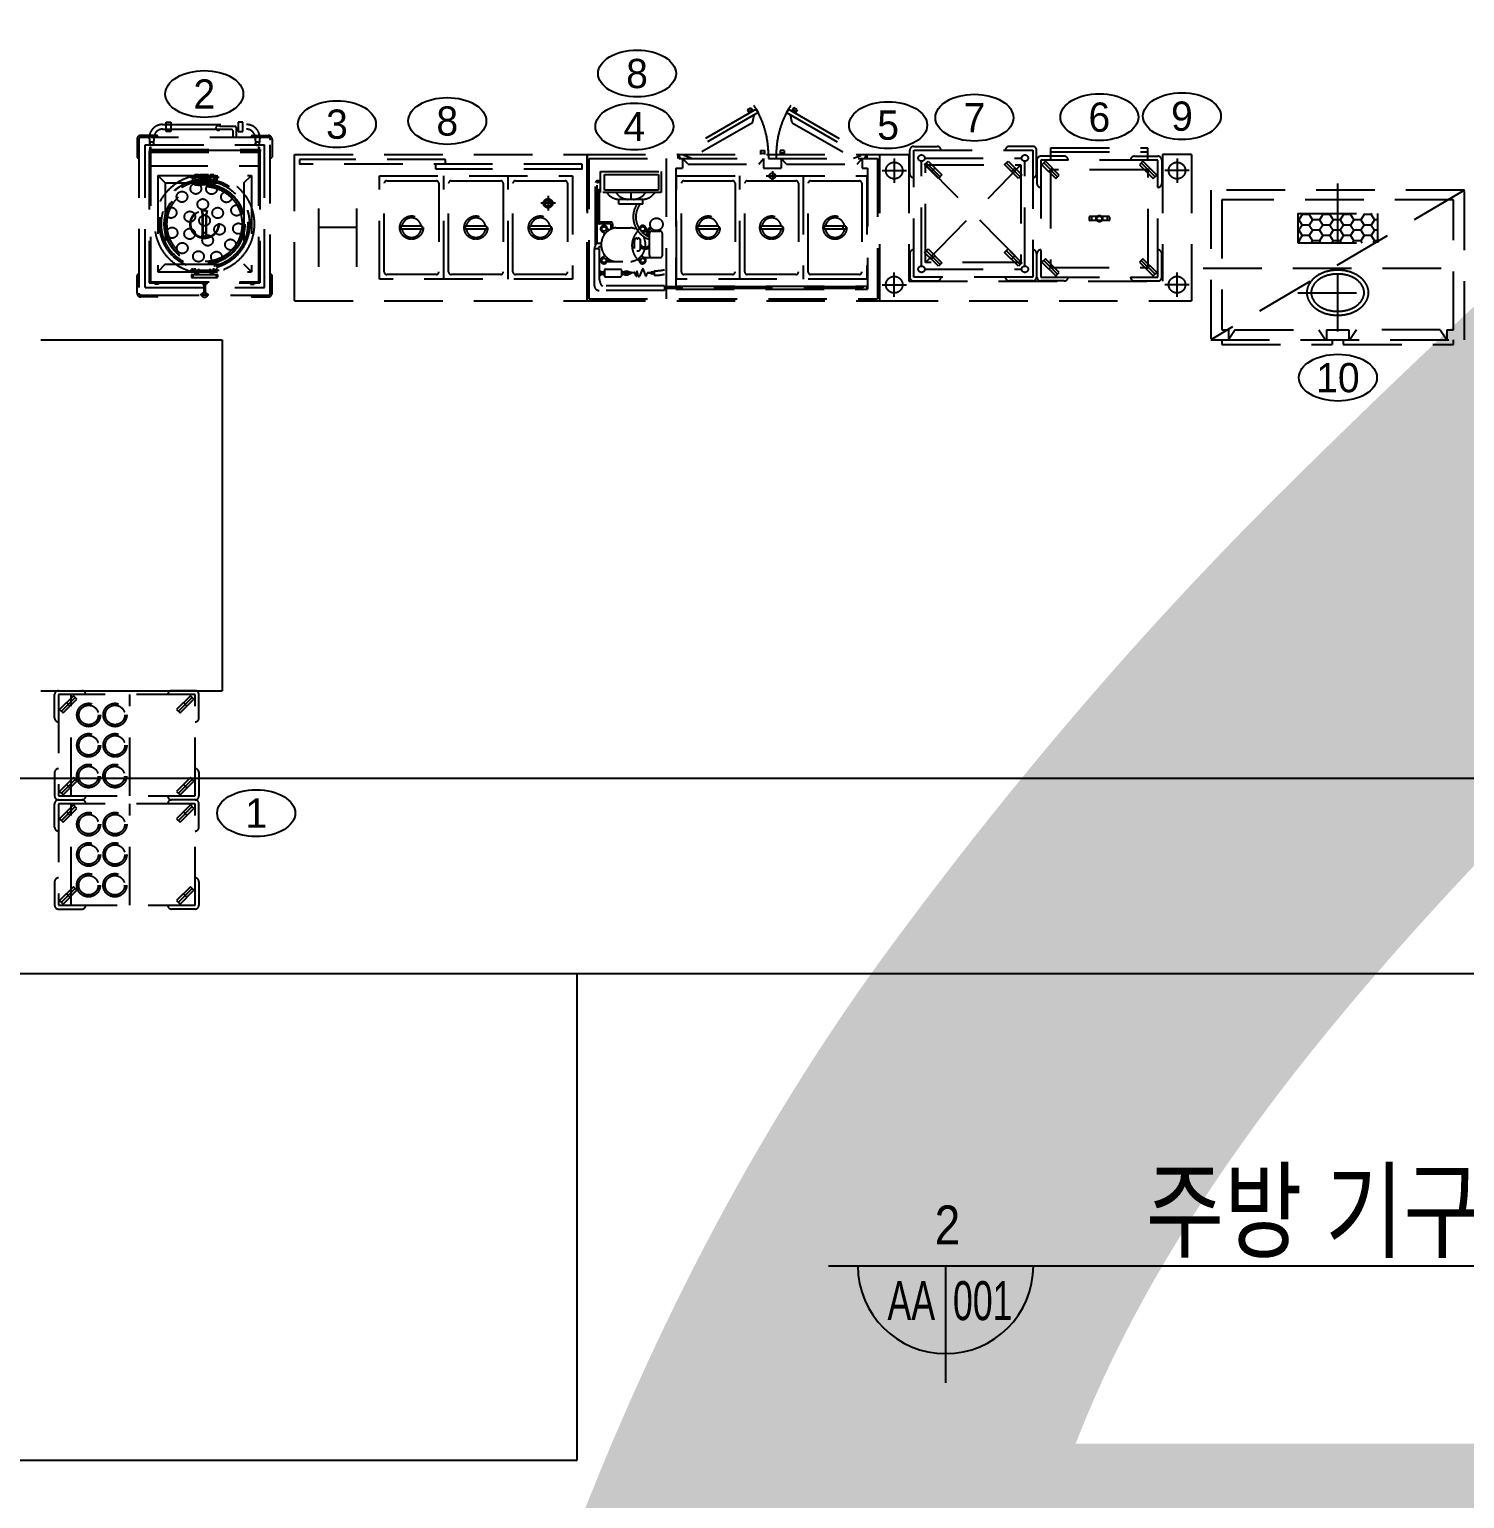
# Model space of a CAD drawing. Header units: millimetres. Extents: x 0 to 253659, y 0 to 59400.
# Drawn here: x 55341 to 62700, y 37916 to 45451 of the extents above; entities that cross this region are included whole.
import ezdxf
from ezdxf.enums import TextEntityAlignment as Align

# ---------------------------------------------------------------- set-up
doc = ezdxf.new("R2010")
doc.units = ezdxf.units.MM
doc.header["$LTSCALE"] = 200
doc.header["$MEASUREMENT"] = 0
doc.linetypes.add('HID', pattern=[2.3, 1.5, -0.8])
doc.layers.get('0').update_dxf_attribs({"linetype": 'CONTINUOUS'})
for name, color, linetype in [('1', 1, 'CONTINUOUS'), ('4', 4, 'CONTINUOUS'), ('A-벽', 7, 'CONTINUOUS'), ('dwg_title', 7, 'CONTINUOUS'), ('주방기구(기존)', 8, 'HID'), ('주방기구-기호', 9, 'CONTINUOUS')]:
    doc.layers.add(name, color=color, linetype=linetype)
doc.layers.add('6', color=7, linetype='CONTINUOUS', true_color=0xff99ff)
doc.layers.add('x', color=161, linetype='CONTINUOUS', plot=False)
doc.styles.add('MRS', font='NGULIM.TTF', dxfattribs={"height": 150})
doc.styles.get("Standard").update_dxf_attribs({"font": ''})
doc.styles.add('돋움', font='gulim.ttc', dxfattribs={"width": 0.8})
doc.styles.get('Standard').set_extended_font_data('Gulim')

# ---------------------------------------------------------------- blocks, each defined once
blk = doc.blocks.new('번호10', base_point=(106895.1, 86120.1))
at = {"color": 4}
blk.add_ellipse((106895.1, 86120.1), major_axis=(200, 0), ratio=0.6, dxfattribs=at)
at = {"style": 'MRS'}
blk.add_text('10', height=150, dxfattribs=at).set_placement((106895.1, 86120.1), align=Align.MIDDLE_CENTER)
blk = doc.blocks.new('번호5', base_point=(107885.1, 82330.1))
at = {"color": 4}
blk.add_ellipse((107885.1, 82330.1), major_axis=(200, 0), ratio=0.6, dxfattribs=at)
at = {"style": 'MRS'}
blk.add_text('5', height=150, dxfattribs=at).set_placement((107885.1, 82330.1), align=Align.MIDDLE_CENTER)
blk = doc.blocks.new('번호6', base_point=(107885.1, 83145.1))
at = {"color": 4}
blk.add_ellipse((107885.1, 83145.1), major_axis=(200, 0), ratio=0.6, dxfattribs=at)
at = {"style": 'MRS'}
blk.add_text('6', height=150, dxfattribs=at).set_placement((107885.1, 83145.1), align=Align.MIDDLE_CENTER)
blk = doc.blocks.new('번호9', base_point=(107780.4, 84623.5))
at = {"color": 4}
blk.add_ellipse((107780.4, 84623.5), major_axis=(200, 0), ratio=0.6, dxfattribs=at)
at = {"style": 'MRS'}
blk.add_text('9', height=150, dxfattribs=at).set_placement((107780.4, 84623.5), align=Align.MIDDLE_CENTER)
blk = doc.blocks.new('번호7', base_point=(107885.1, 84420.1))
at = {"color": 4}
blk.add_ellipse((107885.1, 84420.1), major_axis=(200, 0), ratio=0.6, dxfattribs=at)
at = {"style": 'MRS'}
blk.add_text('7', height=150, dxfattribs=at).set_placement((107885.1, 84420.1), align=Align.MIDDLE_CENTER)
blk = doc.blocks.new('번호4', base_point=(106957.6, 80577.1))
at = {"color": 4}
blk.add_ellipse((106957.6, 80577.1), major_axis=(200, 0), ratio=0.6, dxfattribs=at)
at = {"style": 'MRS'}
blk.add_text('4', height=150, dxfattribs=at).set_placement((106957.6, 80577.1), align=Align.MIDDLE_CENTER)
blk = doc.blocks.new('번호8', base_point=(107980.6, 84077.6))
at = {"color": 4}
blk.add_ellipse((107980.6, 84077.6), major_axis=(200, 0), ratio=0.6, dxfattribs=at)
at = {"style": 'MRS'}
blk.add_text('8', height=150, dxfattribs=at).set_placement((107980.6, 84077.6), align=Align.MIDDLE_CENTER)
blk = doc.blocks.new('번호3', base_point=(106185.1, 79420.1))
at = {"color": 4}
blk.add_ellipse((106185.1, 79420.1), major_axis=(200, 0), ratio=0.6, dxfattribs=at)
at = {"style": 'MRS'}
blk.add_text('3', height=150, dxfattribs=at).set_placement((106185.1, 79420.1), align=Align.MIDDLE_CENTER)
blk = doc.blocks.new('번호2', base_point=(105285.1, 80570.1))
at = {"color": 4}
blk.add_ellipse((105285.1, 80570.1), major_axis=(200, 0), ratio=0.6, dxfattribs=at)
at = {"style": 'MRS'}
blk.add_text('2', height=150, dxfattribs=at).set_placement((105285.1, 80570.1), align=Align.MIDDLE_CENTER)
blk = doc.blocks.new('번호1', base_point=(104185.1, 80570.1))
at = {"color": 4}
blk.add_ellipse((104185.1, 80570.1), major_axis=(200, 0), ratio=0.6, dxfattribs=at)
at = {"style": 'MRS'}
blk.add_text('1', height=150, dxfattribs=at).set_placement((104185.1, 80570.1), align=Align.MIDDLE_CENTER)

msp = doc.modelspace()

# ---------------------------------------------------------------- linework, layer by layer
at = {"layer": '1'}
msp.add_line((73898.859, 41609.695), (51998.859, 41609.695), dxfattribs=at)
at = {"layer": '4'}
for p, q in [((59438.795, 39109.695), (66390.709, 39109.695)), ((60038.795, 39109.695), (60038.795, 38509.695))]:
    msp.add_line(p, q, dxfattribs=at)
msp.add_arc((60038.795, 39109.695), 450, 180, 0, dxfattribs=at)
at = {"layer": '6'}
for p, q in [((55398.859, 43859.695), (56328.859, 43859.695)), ((56328.859, 43859.695), (56328.859, 42059.695)), ((55398.859, 42059.695), (56328.859, 42059.695))]:
    msp.add_line(p, q, dxfattribs=at)
at = {"layer": 'x'}
for p, q in [((58148.859, 38113.405), (58148.859, 40609.695)), ((51998.859, 38113.405), (58148.859, 38113.405))]:
    msp.add_line(p, q, dxfattribs=at)
msp.add_lwpolyline([(73898.859, 40609.695), (73898.859, 53409.695), (51998.859, 53409.695), (51998.859, 40609.695), (73898.859, 40609.695)], dxfattribs=at)
at = {"layer": '주방기구(기존)'}
for p, q in [((59067.926, 45042.138), (58665.324, 44809.695)), ((59077.924, 45024.819), (58675.323, 44792.377)), ((59023.289, 45039.458), (59040.608, 45049.457)), ((59023.289, 45039.458), (59033.288, 45022.14)), ((59029.789, 45028.201), (59047.107, 45038.2)), ((59040.608, 45049.457), (59050.607, 45032.139)), ((59048.014, 44972.913), (59056.276, 45012.32)), ((59067.926, 45042.138), (59077.924, 45024.819)), ((59232.487, 45042.138), (59222.488, 45024.819)), ((59222.488, 45024.819), (59625.089, 44792.377)), ((59232.487, 45042.138), (59635.088, 44809.695)), ((59252.398, 44972.913), (59244.136, 45012.32)), ((59259.804, 45049.457), (59249.805, 45032.139)), ((59270.624, 45028.201), (59253.305, 45038.2)), ((59277.123, 45039.458), (59259.804, 45049.457)), ((59277.123, 45039.458), (59267.124, 45022.14)), ((56022.867, 44963.438), (56454.867, 44963.438)), ((56022.867, 44939.438), (56454.867, 44939.438)), ((56042.067, 44927.438), (56042.067, 44975.438)), ((56042.067, 44975.438), (56066.067, 44975.438)), ((56066.067, 44927.438), (56042.067, 44927.438)), ((56066.067, 44975.438), (56066.067, 44927.438)), ((56393.165, 44954.226), (56317.333, 44954.226)), ((56376.318, 44937.372), (56317.552, 44937.372)), ((56385.918, 44897.826), (56385.918, 44927.772)), ((56402.765, 44897.826), (56402.765, 44944.626)), ((56435.667, 44975.438), (56411.667, 44975.438)), ((56411.667, 44975.438), (56411.667, 44927.438)), ((56411.667, 44927.438), (56435.667, 44927.438)), ((56435.667, 44927.438), (56435.667, 44975.438)), ((59048.014, 44972.913), (58733.618, 44791.396)), ((59252.398, 44972.913), (59566.794, 44791.396)), ((55892.653, 44888.226), (55892.653, 44797.645)), ((55902.253, 44888.226), (55902.253, 44098.648)), ((55994.194, 44907.426), (55911.853, 44907.426)), ((56565.882, 44897.826), (55911.853, 44897.826)), ((55934.992, 44859.248), (56545.941, 44859.248)), ((55934.992, 44126.829), (55934.992, 44859.248)), ((55955.667, 44896.238), (55958.067, 44865.038)), ((55958.547, 44846.829), (55961.427, 44846.829)), ((55958.547, 44846.829), (55958.547, 44750.829)), ((55961.427, 44846.829), (55961.427, 44158.509)), ((55979.667, 44896.238), (55977.267, 44865.038)), ((55998.994, 44897.826), (55998.994, 44902.626)), ((56478.741, 44897.826), (56478.741, 44902.626)), ((56483.541, 44907.426), (56565.882, 44907.426)), ((56498.067, 44896.238), (56500.467, 44865.038)), ((56519.187, 44846.829), (56516.307, 44846.829)), ((56516.307, 44846.829), (56516.307, 44156.589)), ((56519.187, 44846.829), (56519.187, 44750.829)), ((56522.067, 44896.238), (56519.667, 44865.038)), ((56545.941, 44126.829), (56545.941, 44859.248)), ((56575.482, 44098.648), (56575.482, 44888.226)), ((56585.082, 44888.226), (56585.082, 44797.645)), ((59875.071, 44851.445), (59995.071, 44851.445)), ((60485.071, 44851.445), (60365.071, 44851.445)), ((60578.74, 44781.012), (60578.74, 44843.8)), ((60578.74, 44843.8), (61075.083, 44843.8)), ((61075.083, 44781.012), (61075.083, 44843.8)), ((55902.253, 44792.845), (55897.453, 44792.845)), ((55953.848, 44832.429), (56528.685, 44832.429)), ((55955.667, 44827.629), (55958.547, 44827.629)), ((55955.667, 44827.629), (55955.667, 44150.829)), ((55961.427, 44835.309), (56516.307, 44835.309)), ((55961.427, 44829.549), (56516.307, 44829.549)), ((55961.427, 44827.629), (56516.307, 44827.629)), ((55961.427, 44821.869), (56516.307, 44821.869)), ((55994.067, 44827.629), (55994.067, 44832.429)), ((56157.267, 44827.629), (56157.267, 44832.429)), ((56243.667, 44827.629), (56243.667, 44832.429)), ((56243.667, 44832.429), (56483.667, 44832.429)), ((56483.667, 44827.629), (56483.667, 44832.429)), ((56519.187, 44827.629), (56522.067, 44827.629)), ((56522.067, 44827.629), (56522.067, 44150.829)), ((56575.482, 44792.845), (56580.282, 44792.845)), ((56700.201, 44059.695), (56700.201, 44809.693)), ((56700.201, 44809.693), (58200.199, 44809.693)), ((56725.199, 44784.693), (56725.199, 44759.693)), ((57475.199, 44784.693), (56725.199, 44784.693)), ((57475.199, 44759.693), (57475.199, 44784.693)), ((58200.199, 44809.693), (58200.199, 44059.695)), ((58200.201, 44059.695), (58200.201, 44809.695)), ((58200.201, 44809.695), (59700.201, 44809.695)), ((58210.2, 44069.694), (58210.2, 44789.698)), ((58210.2, 44789.698), (59690.202, 44789.698)), ((58605.33, 44789.698), (58605.33, 44069.694)), ((58665.324, 44809.695), (58665.324, 44789.698)), ((58665.324, 44809.695), (58675.323, 44792.377)), ((58716.137, 44761.643), (58690.321, 44789.698)), ((58690.321, 44789.698), (58690.321, 44739.703)), ((58733.618, 44791.396), (58696.971, 44804.875)), ((59080.214, 44759.701), (59105.211, 44789.698)), ((59090.212, 44829.693), (59090.212, 44809.695)), ((59090.212, 44829.693), (59110.21, 44829.693)), ((59090.212, 44816.695), (59110.21, 44816.695)), ((59105.211, 44789.698), (59105.211, 44739.703)), ((59110.21, 44829.693), (59110.21, 44809.695)), ((59130.208, 44809.695), (59130.208, 44789.698)), ((59170.204, 44809.695), (59170.204, 44789.698)), ((59190.202, 44829.693), (59190.202, 44809.695)), ((59210.2, 44829.693), (59190.202, 44829.693)), ((59210.2, 44816.695), (59190.202, 44816.695)), ((59195.201, 44789.698), (59195.201, 44739.703)), ((59222.06, 44759.701), (59195.201, 44789.698)), ((59210.2, 44829.693), (59210.2, 44809.695)), ((59566.794, 44791.396), (59603.441, 44804.875)), ((59585.094, 44759.701), (59610.091, 44789.698)), ((59610.091, 44789.698), (59610.091, 44739.703)), ((59635.088, 44809.695), (59625.089, 44792.377)), ((59635.088, 44809.695), (59635.088, 44789.698)), ((59690.202, 44789.698), (59690.202, 44069.694)), ((59700.201, 44809.695), (59700.201, 44059.695)), ((59700.234, 44809.733), (59850.235, 44809.733)), ((59700.234, 44809.733), (59700.234, 44059.695)), ((59775.234, 44789.657), (59775.234, 44665.213)), ((59850.235, 44809.733), (59850.235, 44159.697)), ((59855.071, 44711.445), (59855.071, 44831.445)), ((59875.071, 44831.445), (60485.071, 44831.445)), ((59875.071, 44181.445), (59875.071, 44831.445)), ((59915.071, 44237.945), (59915.071, 44774.945)), ((59931.571, 44791.445), (60428.571, 44791.445)), ((60010.426, 44696.09), (59939.715, 44766.801)), ((60420.426, 44696.09), (60349.715, 44766.801)), ((60445.071, 44237.945), (60445.071, 44774.945)), ((60485.071, 44831.445), (60485.071, 44181.445)), ((60505.071, 44711.445), (60505.071, 44831.445)), ((60506.911, 44781.012), (60506.911, 44661.012)), ((60646.911, 44801.012), (60526.911, 44801.012)), ((60526.911, 44781.012), (60526.911, 44181.012)), ((61126.911, 44781.012), (60526.911, 44781.012)), ((60541.556, 44766.367), (60612.267, 44695.656)), ((60578.74, 44823.866), (61075.083, 44823.866)), ((61006.911, 44801.012), (61126.911, 44801.012)), ((61041.556, 44766.367), (61112.267, 44695.656)), ((61126.911, 44181.012), (61126.911, 44781.012)), ((61146.911, 44781.012), (61146.911, 44661.012)), ((61300.203, 44809.733), (61150.202, 44809.733)), ((61150.202, 44809.733), (61150.202, 44159.697)), ((61225.202, 44789.657), (61225.202, 44665.213)), ((61300.203, 44809.733), (61300.203, 44059.695)), ((55955.667, 44750.829), (56522.067, 44750.829)), ((55998.867, 44702.829), (56478.867, 44702.829)), ((56037.267, 44664.429), (55998.867, 44702.829)), ((55998.867, 44702.829), (55998.867, 44208.429)), ((56313.309, 44692.041), (56164.426, 44692.041)), ((56176.432, 44704.048), (56176.432, 44680.035)), ((56190.84, 44695.643), (56176.432, 44695.643)), ((56190.84, 44688.439), (56176.432, 44688.439)), ((56210.051, 44704.891), (56190.84, 44704.891)), ((56190.84, 44704.891), (56190.84, 44679.192)), ((56210.051, 44704.891), (56210.051, 44682.435)), ((56286.894, 44704.891), (56267.684, 44704.891)), ((56267.684, 44704.891), (56267.684, 44682.435)), ((56286.894, 44704.891), (56286.894, 44679.192)), ((56286.894, 44695.643), (56301.303, 44695.643)), ((56286.894, 44688.439), (56301.303, 44688.439)), ((56301.303, 44704.048), (56301.303, 44679.192)), ((56440.467, 44664.429), (56478.867, 44702.829)), ((56478.867, 44702.829), (56478.867, 44208.429)), ((58175.199, 44759.693), (56725.199, 44759.693)), ((57135.316, 44169.723), (57135.316, 44699.665)), ((57135.316, 44699.665), (58125.207, 44699.665)), ((57425.199, 44734.693), (57425.199, 44759.693)), ((58175.199, 44734.693), (57425.199, 44734.693)), ((57465.28, 44169.723), (57465.28, 44699.665)), ((57795.243, 44169.723), (57795.243, 44699.665)), ((58125.207, 44699.665), (58125.207, 44169.723)), ((58175.199, 44734.693), (58175.199, 44759.693)), ((58268.825, 44614.546), (58268.825, 44722.136)), ((58268.825, 44722.136), (58580.35, 44722.136)), ((58289.489, 44626.907), (58289.489, 44707.237)), ((58289.489, 44707.237), (58566.375, 44707.237)), ((58566.375, 44707.237), (58566.375, 44626.907)), ((58580.35, 44722.136), (58580.35, 44614.546)), ((58655.325, 44739.703), (58690.321, 44739.703)), ((58655.325, 44739.703), (58655.325, 44119.689)), ((58659.021, 44169.724), (58659.021, 44699.667)), ((58659.021, 44699.667), (59633.918, 44699.667)), ((58717.18, 44759.701), (59080.214, 44759.701)), ((58983.987, 44169.724), (58983.987, 44699.667)), ((59105.211, 44739.703), (59195.201, 44739.703)), ((59125.209, 44699.707), (59175.203, 44699.707)), ((59150.206, 44724.704), (59150.206, 44674.71)), ((59222.06, 44759.701), (59585.094, 44759.701)), ((59308.952, 44699.667), (59308.952, 44169.724)), ((59610.091, 44739.703), (59637.418, 44739.703)), ((59633.918, 44699.667), (59633.918, 44169.724)), ((59637.418, 44739.703), (59637.418, 44119.689)), ((59713, 44727.423), (59837.469, 44727.423)), ((59935.071, 44756.445), (60425.071, 44756.445)), ((59935.071, 44256.445), (59935.071, 44756.445)), ((59935.071, 44256.445), (60425.071, 44756.445)), ((60425.071, 44259.123), (59935.071, 44756.445)), ((59966.232, 44722.607), (59983.91, 44740.284)), ((60376.232, 44722.607), (60393.91, 44740.284)), ((60425.071, 44756.445), (60425.071, 44256.445)), ((60568.072, 44722.173), (60585.75, 44739.851)), ((60576.911, 44731.012), (60576.911, 44231.012)), ((61076.911, 44731.012), (60576.911, 44731.012)), ((61068.072, 44722.173), (61085.75, 44739.851)), ((61076.911, 44231.012), (61076.911, 44731.012)), ((61287.437, 44727.423), (61162.968, 44727.423)), ((56037.267, 44664.429), (56440.467, 44664.429)), ((56037.267, 44664.429), (56037.267, 44246.829)), ((56440.467, 44664.429), (56440.467, 44246.829)), ((56825.54, 44233.694), (56825.54, 44635.694)), ((57019.54, 44233.694), (57019.54, 44635.694)), ((57160.313, 44207.219), (57160.313, 44662.169)), ((57172.812, 44674.668), (57427.784, 44674.668)), ((57440.282, 44662.169), (57440.282, 44207.219)), ((57490.277, 44207.219), (57490.277, 44662.169)), ((57502.776, 44674.668), (57757.748, 44674.668)), ((57770.246, 44662.169), (57770.246, 44207.219)), ((57820.241, 44207.219), (57820.241, 44662.169)), ((57832.739, 44674.668), (58087.711, 44674.668)), ((58100.21, 44662.169), (58100.21, 44207.219)), ((58243.776, 44346.237), (58243.776, 44665.641)), ((58268.825, 44674.041), (58252.175, 44674.041)), ((58252.175, 44352.811), (58252.175, 44662.516)), ((58268.825, 44665.516), (58255.175, 44665.516)), ((58256.244, 44462.547), (58256.244, 44621.483)), ((58268.825, 44629.882), (58264.643, 44629.882)), ((58264.643, 44466.872), (58264.643, 44618.358)), ((58268.825, 44621.357), (58267.643, 44621.357)), ((58580.35, 44614.546), (58268.825, 44614.546)), ((58566.375, 44626.907), (58289.489, 44626.907)), ((58424.587, 44614.546), (58424.587, 44579.408)), ((58684.019, 44207.22), (58684.019, 44662.171)), ((58696.517, 44674.67), (58946.491, 44674.67)), ((58958.99, 44662.171), (58958.99, 44207.22)), ((59008.984, 44207.22), (59008.984, 44662.171)), ((59021.483, 44674.67), (59271.456, 44674.67)), ((59283.955, 44662.171), (59283.955, 44207.22)), ((59333.95, 44207.22), (59333.95, 44662.171)), ((59346.448, 44674.67), (59596.422, 44674.67)), ((59608.921, 44662.171), (59608.921, 44207.22)), ((61398.859, 44626.695), (61398.859, 43859.695)), ((62698.859, 44626.695), (61398.859, 43859.695)), ((62698.859, 44626.695), (61398.859, 44626.695)), ((62048.859, 44661.695), (62048.859, 43824.695)), ((62698.859, 43859.695), (62698.859, 44626.695)), ((58037.717, 44559.72), (57962.725, 44559.72)), ((58000.221, 44597.216), (58000.221, 44522.224)), ((58486.817, 44579.408), (58362.358, 44579.408)), ((58362.358, 44555.41), (58362.358, 44579.408)), ((58486.817, 44555.41), (58362.358, 44555.41)), ((58486.817, 44555.41), (58486.817, 44579.408)), ((61455.381, 44576.695), (61455.381, 43909.695)), ((62642.337, 44576.695), (61455.381, 44576.695)), ((62642.337, 43909.695), (62642.337, 44576.695)), ((56229.262, 44503.658), (56224.905, 44521.945)), ((56231.183, 44503.883), (56227.241, 44520.429)), ((56229.262, 44400.4), (56229.262, 44503.658)), ((56231.183, 44402.575), (56231.183, 44503.883)), ((56250.494, 44520.429), (56246.552, 44503.883)), ((56246.552, 44402.575), (56246.552, 44503.883)), ((56252.83, 44521.945), (56248.473, 44503.658)), ((56248.473, 44400.4), (56248.473, 44503.658)), ((58323.123, 44462.672), (58268.843, 44462.672)), ((60774.411, 44489.012), (60774.411, 44473.012)), ((60877.411, 44491.012), (60776.411, 44491.012)), ((60877.411, 44471.012), (60776.411, 44471.012)), ((60786.911, 44491.012), (60786.911, 44471.012)), ((60866.911, 44491.012), (60866.911, 44471.012)), ((60879.411, 44489.012), (60879.411, 44473.012)), ((61845.381, 44506.669), (62252.337, 44506.669)), ((61845.381, 44506.669), (61845.381, 44356.669)), ((61849.837, 44475.188), (61845.381, 44475.188)), ((61867.5, 44502.251), (61849.837, 44475.188)), ((61849.837, 44475.188), (61867.5, 44448.124)), ((61864.617, 44506.669), (61867.5, 44502.251)), ((61902.826, 44502.251), (61867.5, 44502.251)), ((61905.71, 44506.669), (61902.826, 44502.251)), ((61902.826, 44502.251), (61920.489, 44475.188)), ((61920.489, 44475.188), (61902.826, 44448.124)), ((61955.816, 44475.188), (61920.489, 44475.188)), ((61973.479, 44502.251), (61955.816, 44475.188)), ((61955.816, 44475.188), (61973.479, 44448.124)), ((61970.595, 44506.669), (61973.479, 44502.251)), ((62008.805, 44502.251), (61973.479, 44502.251)), ((62011.688, 44506.669), (62008.805, 44502.251)), ((62008.805, 44502.251), (62026.468, 44475.188)), ((62026.468, 44475.188), (62008.805, 44448.124)), ((62061.794, 44475.188), (62026.468, 44475.188)), ((62079.457, 44502.251), (62061.794, 44475.188)), ((62061.794, 44475.188), (62079.457, 44448.124)), ((62076.574, 44506.669), (62079.457, 44502.251)), ((62114.783, 44502.251), (62079.457, 44502.251)), ((62117.666, 44506.669), (62114.783, 44502.251)), ((62114.783, 44502.251), (62132.446, 44475.188)), ((62132.446, 44475.188), (62114.783, 44448.124)), ((62167.772, 44475.188), (62132.446, 44475.188)), ((62185.435, 44502.251), (62167.772, 44475.188)), ((62167.772, 44475.188), (62185.435, 44448.124)), ((62182.552, 44506.669), (62185.435, 44502.251)), ((62220.761, 44502.251), (62185.435, 44502.251)), ((62223.644, 44506.669), (62220.761, 44502.251)), ((62220.761, 44502.251), (62238.424, 44475.188)), ((62238.424, 44475.188), (62220.761, 44448.124)), ((62252.337, 44475.188), (62238.424, 44475.188)), ((62252.337, 44506.669), (62252.337, 44356.669)), ((56224.962, 44384.502), (56229.262, 44400.4)), ((56231.183, 44402.575), (56227.241, 44386.029)), ((56250.494, 44386.029), (56246.552, 44402.575)), ((56248.473, 44400.4), (56252.773, 44384.502)), ((57019.54, 44434.694), (56825.54, 44434.694)), ((57245.304, 44441.693), (57245.304, 44427.695)), ((57355.292, 44441.693), (57245.304, 44441.693)), ((57355.292, 44427.695), (57245.304, 44427.695)), ((57355.292, 44441.693), (57355.292, 44427.695)), ((57685.256, 44441.693), (57575.268, 44441.693)), ((57575.268, 44441.693), (57575.268, 44427.695)), ((57685.256, 44427.695), (57575.268, 44427.695)), ((57685.256, 44441.693), (57685.256, 44427.695)), ((57905.231, 44441.693), (57905.231, 44427.695)), ((58015.219, 44441.693), (57905.231, 44441.693)), ((58015.219, 44427.695), (57905.231, 44427.695)), ((58015.219, 44441.693), (58015.219, 44427.695)), ((58318.798, 44454.148), (58264.643, 44454.148)), ((58322.998, 44426.966), (58322.998, 44449.948)), ((58331.522, 44430.28), (58331.522, 44454.273)), ((58347.633, 44433.89), (58424.616, 44433.89)), ((58519.796, 44293.658), (58519.796, 44403.781)), ((58532.754, 44416.739), (58573.763, 44416.739)), ((58586.721, 44293.658), (58586.721, 44403.781)), ((58876.498, 44441.695), (58766.51, 44441.695)), ((58766.51, 44441.695), (58766.51, 44427.696)), ((58876.498, 44427.696), (58766.51, 44427.696)), ((58876.498, 44441.695), (58876.498, 44427.696)), ((59201.464, 44441.695), (59091.475, 44441.695)), ((59091.475, 44441.695), (59091.475, 44427.696)), ((59201.464, 44427.696), (59091.475, 44427.696)), ((59201.464, 44441.695), (59201.464, 44427.696)), ((59526.429, 44441.695), (59416.441, 44441.695)), ((59416.441, 44441.695), (59416.441, 44427.696)), ((59526.429, 44427.696), (59416.441, 44427.696)), ((59512.431, 44441.695), (59512.431, 44427.696)), ((59526.429, 44441.695), (59526.429, 44427.696)), ((61849.837, 44421.061), (61845.381, 44421.061)), ((61867.5, 44448.124), (61849.837, 44421.061)), ((61849.837, 44421.061), (61867.5, 44393.998)), ((61867.5, 44393.998), (61849.837, 44366.935)), ((61902.826, 44448.124), (61867.5, 44448.124)), ((61902.826, 44393.998), (61867.5, 44393.998)), ((61902.826, 44448.124), (61920.489, 44421.061)), ((61920.489, 44421.061), (61902.826, 44393.998)), ((61902.826, 44393.998), (61920.489, 44366.935)), ((61955.816, 44421.061), (61920.489, 44421.061)), ((61973.479, 44448.124), (61955.816, 44421.061)), ((61955.816, 44421.061), (61973.479, 44393.998)), ((61973.479, 44393.998), (61955.816, 44366.935)), ((62008.805, 44448.124), (61973.479, 44448.124)), ((62008.805, 44393.998), (61973.479, 44393.998)), ((62008.805, 44448.124), (62026.468, 44421.061)), ((62026.468, 44421.061), (62008.805, 44393.998)), ((62008.805, 44393.998), (62026.468, 44366.935)), ((62061.794, 44421.061), (62026.468, 44421.061)), ((62079.457, 44448.124), (62061.794, 44421.061)), ((62061.794, 44421.061), (62079.457, 44393.998)), ((62079.457, 44393.998), (62061.794, 44366.935)), ((62114.783, 44448.124), (62079.457, 44448.124)), ((62114.783, 44393.998), (62079.457, 44393.998)), ((62114.783, 44448.124), (62132.446, 44421.061)), ((62132.446, 44421.061), (62114.783, 44393.998)), ((62114.783, 44393.998), (62132.446, 44366.935)), ((62167.772, 44421.061), (62132.446, 44421.061)), ((62185.435, 44448.124), (62167.772, 44421.061)), ((62167.772, 44421.061), (62185.435, 44393.998)), ((62185.435, 44393.998), (62167.772, 44366.935)), ((62220.761, 44448.124), (62185.435, 44448.124)), ((62220.761, 44393.998), (62185.435, 44393.998)), ((62220.761, 44448.124), (62238.424, 44421.061)), ((62238.424, 44421.061), (62220.761, 44393.998)), ((62220.761, 44393.998), (62238.424, 44366.935)), ((62252.337, 44421.061), (62238.424, 44421.061)), ((58237.5, 44325.739), (58237.5, 44136.824)), ((58261.644, 44325.739), (58237.5, 44325.739)), ((58240.573, 44325.739), (58240.573, 44335.988)), ((58272.873, 44353.986), (58258.571, 44353.986)), ((58258.571, 44325.739), (58258.571, 44329.988)), ((58261.644, 44325.739), (58261.644, 44190.915)), ((58273.31, 44335.988), (58264.57, 44335.988)), ((58442.936, 44328.301), (58442.936, 44368.477)), ((58454.98, 44380.521), (58462.517, 44380.521)), ((58454.98, 44377.08), (58462.517, 44377.08)), ((58454.98, 44316.256), (58462.517, 44316.256)), ((58474.562, 44328.301), (58474.562, 44368.477)), ((60010.426, 44246.09), (59939.715, 44316.801)), ((60420.426, 44246.09), (60349.715, 44316.801)), ((61849.837, 44366.935), (61845.381, 44366.935)), ((61845.381, 44356.669), (62252.337, 44356.669)), ((61849.837, 44366.935), (61856.537, 44356.669)), ((61920.489, 44366.935), (61913.789, 44356.669)), ((61955.816, 44366.935), (61920.489, 44366.935)), ((61955.816, 44366.935), (61962.516, 44356.669)), ((62026.468, 44366.935), (62019.768, 44356.669)), ((62061.794, 44366.935), (62026.468, 44366.935)), ((62061.794, 44366.935), (62068.494, 44356.669)), ((62132.446, 44366.935), (62125.746, 44356.669)), ((62167.772, 44366.935), (62132.446, 44366.935)), ((62167.772, 44366.935), (62174.472, 44356.669)), ((62238.424, 44366.935), (62231.724, 44356.669)), ((62252.337, 44366.935), (62238.424, 44366.935)), ((56037.267, 44246.829), (55998.867, 44208.429)), ((56037.267, 44246.829), (56440.467, 44246.829)), ((56478.867, 44208.429), (56440.467, 44246.829)), ((58306.137, 44261.109), (58383.121, 44261.109)), ((58491.259, 44280.699), (58532.267, 44280.699)), ((58532.754, 44280.699), (58573.763, 44280.699)), ((59855.071, 44301.445), (59855.071, 44181.445)), ((60425.071, 44256.445), (59935.071, 44256.445)), ((59966.232, 44272.607), (59983.91, 44290.284)), ((60376.232, 44272.607), (60393.91, 44290.284)), ((60505.071, 44301.445), (60505.071, 44181.445)), ((60506.911, 44181.012), (60506.911, 44301.012)), ((60541.556, 44266.367), (60612.267, 44195.656)), ((60568.072, 44222.173), (60585.75, 44239.851)), ((61041.556, 44266.367), (61112.267, 44195.656)), ((61068.072, 44222.173), (61085.75, 44239.851)), ((61146.911, 44181.012), (61146.911, 44301.012)), ((55892.653, 44098.648), (55892.653, 44189.229)), ((55902.253, 44194.029), (55897.453, 44194.029)), ((55998.867, 44208.429), (56478.867, 44208.429)), ((56313.309, 44214.417), (56164.426, 44214.417)), ((56171.667, 44192.109), (56171.667, 44181.549)), ((56173.587, 44194.029), (56304.147, 44194.029)), ((56173.587, 44179.629), (56304.147, 44179.629)), ((56176.432, 44202.411), (56176.432, 44226.424)), ((56190.84, 44218.019), (56176.432, 44218.019)), ((56190.84, 44210.815), (56176.432, 44210.815)), ((56179.347, 44194.029), (56179.347, 44179.629)), ((56190.84, 44201.568), (56190.84, 44227.267)), ((56210.051, 44201.568), (56190.84, 44201.568)), ((56210.051, 44201.568), (56210.051, 44224.024)), ((56267.684, 44201.568), (56267.684, 44224.024)), ((56286.894, 44201.568), (56267.684, 44201.568)), ((56286.894, 44201.568), (56286.894, 44227.267)), ((56286.894, 44218.019), (56301.303, 44218.019)), ((56286.894, 44210.815), (56301.303, 44210.815)), ((56298.387, 44194.029), (56298.387, 44179.629)), ((56301.303, 44202.411), (56301.303, 44227.267)), ((56306.067, 44192.109), (56306.067, 44181.549)), ((56575.482, 44194.029), (56580.282, 44194.029)), ((56585.082, 44098.648), (56585.082, 44189.229)), ((58125.207, 44169.723), (57135.316, 44169.723)), ((57427.784, 44194.72), (57172.812, 44194.72)), ((57757.748, 44194.72), (57502.776, 44194.72)), ((58087.711, 44194.72), (57832.739, 44194.72)), ((58261.644, 44212.173), (58273.255, 44212.173)), ((58261.644, 44192.602), (58273.255, 44192.602)), ((58273.255, 44212.173), (58273.255, 44192.602)), ((58273.255, 44208.206), (58284.87, 44208.206)), ((58273.255, 44196.015), (58284.87, 44196.015)), ((58284.87, 44211.708), (58284.87, 44192.513)), ((58284.87, 44211.708), (58289.387, 44211.708)), ((58284.87, 44192.513), (58289.387, 44192.513)), ((58289.387, 44217.361), (58289.387, 44186.86)), ((58293.227, 44221.201), (58372.579, 44221.201)), ((58293.227, 44183.021), (58372.579, 44183.021)), ((58376.418, 44217.361), (58376.418, 44186.86)), ((58380.935, 44211.708), (58376.418, 44211.708)), ((58380.935, 44192.513), (58376.418, 44192.513)), ((58380.935, 44211.708), (58380.935, 44192.513)), ((58380.935, 44208.206), (58392.953, 44208.206)), ((58380.935, 44196.015), (58392.953, 44196.015)), ((58392.953, 44212.173), (58392.953, 44192.602)), ((58392.953, 44212.173), (58413.326, 44212.173)), ((58392.953, 44192.602), (58413.326, 44192.602)), ((58413.326, 44212.173), (58413.326, 44192.602)), ((58413.326, 44206.46), (58420.263, 44206.46)), ((58413.326, 44197.64), (58421.179, 44197.64)), ((58428.143, 44204.243), (58420.263, 44206.46)), ((58428.696, 44200.832), (58421.179, 44197.64)), ((58440.538, 44203.737), (58428.143, 44204.243)), ((58441.036, 44203.233), (58428.696, 44200.832)), ((58445.517, 44203.757), (58441.036, 44203.757)), ((58451.757, 44186.393), (58445.517, 44203.757)), ((58454.896, 44186.393), (58454.896, 44210.403)), ((58461.653, 44186.393), (58456.877, 44210.596)), ((58482.765, 44220.636), (58468.411, 44186.393)), ((58501.995, 44186.921), (58489.842, 44220.808)), ((58511.543, 44201.945), (58509.225, 44201.945)), ((58527.484, 44200.4), (58511.543, 44201.945)), ((58518.369, 44202.506), (58511.774, 44202.506)), ((58526.593, 44203.86), (58518.369, 44202.506)), ((58545.136, 44206.663), (58532.709, 44206.663)), ((58545.136, 44198.498), (58533.303, 44198.498)), ((58545.136, 44213.806), (58545.136, 44190.643)), ((59633.918, 44169.724), (58659.021, 44169.724)), ((58946.491, 44194.721), (58696.517, 44194.721)), ((59271.456, 44194.721), (59021.483, 44194.721)), ((59596.422, 44194.721), (59346.448, 44194.721)), ((59775.234, 44079.771), (59775.234, 44204.215)), ((59850.235, 44159.697), (61150.202, 44159.697)), ((60485.071, 44181.445), (59875.071, 44181.445)), ((59875.071, 44161.445), (59995.071, 44161.445)), ((59931.571, 44221.445), (60428.571, 44221.445)), ((60485.071, 44161.445), (60365.071, 44161.445)), ((60526.911, 44181.012), (61126.911, 44181.012)), ((60646.911, 44161.012), (60526.911, 44161.012)), ((60576.911, 44231.012), (61076.911, 44231.012)), ((61006.911, 44161.012), (61126.911, 44161.012)), ((61225.202, 44079.771), (61225.202, 44204.215)), ((61359.294, 44226.695), (62738.424, 44226.695)), ((55911.853, 44089.048), (56565.882, 44089.048)), ((55934.992, 44126.829), (56545.941, 44126.829)), ((55955.667, 44155.629), (56522.067, 44155.629)), ((55955.667, 44150.829), (56522.067, 44150.829)), ((55963.347, 44156.589), (56516.307, 44156.589)), ((55984.477, 44150.829), (55984.477, 44144.109)), ((56003.677, 44144.109), (55984.477, 44144.109)), ((55994.077, 44153.081), (55994.077, 44140.631)), ((55998.994, 44089.048), (55998.994, 44084.248)), ((56003.677, 44150.829), (56003.677, 44144.109)), ((56260.381, 44089.447), (56216.471, 44089.447)), ((56252.29, 44090.407), (56225.445, 44090.407)), ((56252.29, 44088.487), (56225.445, 44088.487)), ((56229.267, 44146.029), (56229.267, 44144.109)), ((56229.267, 44146.029), (56248.467, 44146.029)), ((56229.267, 44144.109), (56248.467, 44144.109)), ((56230.227, 44090.407), (56230.227, 44088.487)), ((56233.107, 44090.407), (56233.107, 44088.487)), ((56234.067, 44155.629), (56234.067, 44146.029)), ((56235.987, 44144.109), (56235.987, 44102.591)), ((56235.987, 44090.407), (56235.987, 44088.487)), ((56241.747, 44144.109), (56241.747, 44102.591)), ((56241.747, 44090.407), (56241.747, 44088.487)), ((56243.667, 44155.629), (56243.667, 44146.029)), ((56244.627, 44090.407), (56244.627, 44088.487)), ((56247.507, 44090.407), (56247.507, 44088.487)), ((56248.467, 44146.029), (56248.467, 44144.109)), ((56474.058, 44150.829), (56474.058, 44144.109)), ((56474.058, 44144.109), (56493.258, 44144.109)), ((56478.741, 44089.048), (56478.741, 44084.248)), ((56483.658, 44153.081), (56483.658, 44140.631)), ((56493.258, 44150.829), (56493.258, 44144.109)), ((58597.498, 44112.827), (58261.498, 44112.827)), ((58597.498, 44136.824), (58279.977, 44136.824)), ((58597.498, 44136.824), (58597.498, 44112.827)), ((59610.92, 44131.688), (58597.498, 44131.688)), ((59610.92, 44122.689), (58597.498, 44122.689)), ((58655.325, 44119.689), (59637.418, 44119.689)), ((58657.325, 44134.688), (58657.325, 44119.689)), ((58657.325, 44134.688), (59635.418, 44134.688)), ((59635.418, 44134.688), (59635.418, 44119.689)), ((59713, 44142.006), (59837.469, 44142.006)), ((61287.437, 44142.006), (61162.968, 44142.006)), ((61845.381, 44101.156), (62252.337, 44101.156)), ((62096.579, 44102.906), (62096.579, 44102.726)), ((55994.194, 44079.448), (55911.853, 44079.448)), ((56483.541, 44079.448), (56565.882, 44079.448)), ((56700.201, 44059.695), (58200.199, 44059.695)), ((58200.201, 44059.695), (59700.201, 44059.695)), ((58210.2, 44069.694), (59690.202, 44069.694)), ((59700.234, 44059.695), (61300.203, 44059.695)), ((61398.859, 43859.695), (62698.859, 43859.695)), ((61455.381, 43909.695), (61489.294, 43909.695)), ((61455.381, 43859.695), (61455.381, 43834.695)), ((61489.294, 43909.695), (61489.294, 43859.695)), ((61523.207, 43909.695), (61489.294, 43859.695)), ((61523.207, 43909.695), (61952.772, 43909.695)), ((61952.772, 43909.695), (61986.685, 43859.695)), ((61992.337, 43909.695), (61992.337, 43859.695)), ((61992.337, 43909.695), (62105.381, 43909.695)), ((62020.598, 43859.695), (62020.598, 43834.695)), ((62077.12, 43859.695), (62077.12, 43834.695)), ((62105.381, 43909.695), (62105.381, 43859.695)), ((62144.946, 43909.695), (62111.033, 43859.695)), ((62574.511, 43909.695), (62144.946, 43909.695)), ((62574.511, 43909.695), (62608.424, 43859.695)), ((62608.424, 43909.695), (62642.337, 43909.695)), ((62608.424, 43909.695), (62608.424, 43859.695)), ((62642.337, 43834.695), (62642.337, 43859.695)), ((61455.381, 43834.695), (62020.598, 43834.695)), ((62077.12, 43834.695), (62642.337, 43834.695)), ((55490.091, 42059.727), (55610.091, 42059.727)), ((56190.091, 42059.727), (56070.091, 42059.727)), ((55470.091, 41919.727), (55470.091, 42039.727)), ((55504.736, 41954.372), (55575.447, 42025.083)), ((55548.93, 41980.888), (55531.252, 41998.566)), ((55555.091, 41519.727), (55555.091, 42039.727)), ((55855.091, 41519.727), (55855.091, 42039.727)), ((56104.736, 41954.372), (56175.447, 42025.083)), ((56148.93, 41980.888), (56131.252, 41998.566)), ((56210.091, 41919.727), (56210.091, 42039.727)), ((55470.091, 41639.727), (55470.091, 41519.727)), ((55504.736, 41534.372), (55575.447, 41605.083)), ((56104.736, 41534.372), (56175.447, 41605.083)), ((56210.091, 41639.727), (56210.091, 41519.727)), ((55548.93, 41560.888), (55531.252, 41578.566)), ((56148.93, 41560.888), (56131.252, 41578.566)), ((55470.091, 41359.727), (55470.091, 41479.727)), ((55490.091, 41499.727), (55610.091, 41499.727)), ((55504.736, 41394.372), (55575.447, 41465.083)), ((55555.091, 40959.727), (55555.091, 41479.727)), ((55855.091, 40959.727), (55855.091, 41479.727)), ((56190.091, 41499.727), (56070.091, 41499.727)), ((56104.736, 41394.372), (56175.447, 41465.083)), ((56210.091, 41359.727), (56210.091, 41479.727)), ((55548.93, 41420.888), (55531.252, 41438.566)), ((56148.93, 41420.888), (56131.252, 41438.566)), ((55470.091, 41079.727), (55470.091, 40959.727)), ((56210.091, 41079.727), (56210.091, 40959.727)), ((55504.736, 40974.372), (55575.447, 41045.083)), ((55548.93, 41000.888), (55531.252, 41018.566)), ((56104.736, 40974.372), (56175.447, 41045.083)), ((56148.93, 41000.888), (56131.252, 41018.566)), ((55490.091, 40939.727), (55610.091, 40939.727)), ((56190.091, 40939.727), (56070.091, 40939.727))]:
    msp.add_line(p, q, dxfattribs=at)
for points in [[(59930.876, 44757.962), (59948.554, 44775.64), (60019.265, 44704.929), (60001.587, 44687.251)], [(60340.876, 44757.962), (60358.554, 44775.64), (60429.265, 44704.929), (60411.587, 44687.251)], [(60603.428, 44686.818), (60621.106, 44704.495), (60550.395, 44775.206), (60532.717, 44757.528)], [(61103.428, 44686.818), (61121.106, 44704.495), (61050.395, 44775.206), (61032.717, 44757.528)], [(59930.876, 44307.962), (59948.554, 44325.64), (60019.265, 44254.929), (60001.587, 44237.251)], [(60340.876, 44307.962), (60358.554, 44325.64), (60429.265, 44254.929), (60411.587, 44237.251)], [(60603.428, 44186.818), (60621.106, 44204.495), (60550.395, 44275.206), (60532.717, 44257.528)], [(61103.428, 44186.818), (61121.106, 44204.495), (61050.395, 44275.206), (61032.717, 44257.528)], [(56190.091, 41519.727), (56190.091, 42039.727), (55490.091, 42039.727), (55490.091, 41519.727)], [(55584.285, 42016.244), (55566.608, 42033.921), (55495.897, 41963.211), (55513.575, 41945.533)], [(56184.285, 42016.244), (56166.608, 42033.921), (56095.897, 41963.211), (56113.575, 41945.533)], [(55584.285, 41596.244), (55566.608, 41613.921), (55495.897, 41543.211), (55513.575, 41525.533)], [(56184.285, 41596.244), (56166.608, 41613.921), (56095.897, 41543.211), (56113.575, 41525.533)], [(56190.091, 40959.727), (56190.091, 41479.727), (55490.091, 41479.727), (55490.091, 40959.727)], [(55584.285, 41456.244), (55566.608, 41473.921), (55495.897, 41403.211), (55513.575, 41385.533)], [(56184.285, 41456.244), (56166.608, 41473.921), (56095.897, 41403.211), (56113.575, 41385.533)], [(55584.285, 41036.244), (55566.608, 41053.921), (55495.897, 40983.211), (55513.575, 40965.533)], [(56184.285, 41036.244), (56166.608, 41053.921), (56095.897, 40983.211), (56113.575, 40965.533)]]:
    msp.add_lwpolyline(points, close=True, dxfattribs=at)
for centre, radius in [((55967.667, 44865.038), 9.6), ((56510.067, 44865.038), 9.6), ((59775.234, 44727.423), 42.661), ((59915.071, 44791.445), 16.5), ((60445.071, 44791.445), 16.5), ((61225.202, 44727.423), 42.661), ((56238.867, 44453.229), 254.4), ((59150.206, 44699.707), 14.998), ((56238.867, 44453.229), 231.01), ((56238.867, 44453.229), 230.4), ((56238.867, 44453.229), 221.405), ((56238.867, 44453.229), 206.4), ((56238.867, 44453.229), 204.48), ((56238.867, 44453.229), 202.194), ((56238.867, 44453.229), 192.588), ((56123.324, 44593.077), 27.555), ((56194.103, 44634.45), 27.555), ((56274.865, 44633.168), 27.555), ((56351.366, 44591.481), 27.555), ((56067.607, 44511.305), 27.555), ((56229.998, 44554.295), 27.555), ((56306.273, 44510.05), 27.555), ((56403.306, 44523.231), 27.555), ((58000.221, 44559.72), 23.404), ((58000.221, 44559.72), 14.998), ((56163.337, 44490.813), 27.555), ((56238.867, 44453.229), 73.962), ((56238.867, 44453.229), 70.119), ((56238.971, 44470.935), 27.555), ((57300.298, 44434.694), 59.993), ((57630.262, 44434.694), 59.993), ((57960.225, 44434.694), 59.993), ((58556.007, 44451.502), 32.265), ((58821.504, 44434.695), 59.994), ((59146.47, 44434.695), 59.994), ((59471.435, 44434.695), 59.994), ((60826.911, 44481.012), 16.364), ((60826.911, 44481.012), 12.5), ((56072.538, 44408.24), 27.555), ((56162.696, 44402.963), 27.555), ((56254.995, 44368.978), 27.555), ((56315.887, 44425.407), 27.555), ((56412.785, 44429.591), 27.555), ((58287.045, 44428.423), 11.586), ((58485.586, 44428.423), 11.586), ((56124.983, 44329.656), 27.555), ((56207.562, 44287.14), 27.555), ((56300.019, 44284.501), 27.555), ((56372.013, 44347.427), 27.555), ((58287.045, 44266.662), 11.586), ((58484.34, 44266.413), 11.586), ((59915.071, 44221.445), 16.5), ((60445.071, 44221.445), 16.5), ((58403.084, 44202.062), 5.577), ((59775.234, 44142.006), 42.661), ((61225.202, 44142.006), 42.661), ((56238.867, 44089.447), 13.457), ((55644.723, 41935.228), 60), ((55644.723, 41935.228), 50), ((55779.993, 41935.228), 60), ((55779.993, 41935.228), 50), ((55644.723, 41779.678), 60), ((55644.723, 41779.678), 50), ((55779.993, 41779.678), 60), ((55779.993, 41779.678), 50), ((55643.847, 41621.985), 60), ((55643.847, 41621.985), 50), ((55779.117, 41621.985), 60), ((55779.117, 41621.985), 50), ((55644.723, 41375.228), 60), ((55644.723, 41375.228), 50), ((55779.993, 41375.228), 60), ((55779.993, 41375.228), 50), ((55644.723, 41219.678), 60), ((55644.723, 41219.678), 50), ((55779.993, 41219.678), 60), ((55779.993, 41219.678), 50), ((55643.847, 41061.985), 60), ((55643.847, 41061.985), 50), ((55779.117, 41061.985), 60), ((55779.117, 41061.985), 50)]:
    msp.add_circle(centre, radius, dxfattribs=at)
for centre, radius, start, end in [((58665.324, 44809.695), 464.884, 0, 32.8112629), ((59635.088, 44809.695), 464.884, 147.1887371, 180), ((56022.867, 44896.238), 67.2, 90, 180), ((56022.867, 44896.238), 43.2, 90, 180), ((56309.056, 44945.69), 11.89, 45.8837019, 315.6073595), ((56376.318, 44927.772), 9.6, 0, 90), ((56393.165, 44944.626), 9.6, 0, 90), ((56454.867, 44896.238), 67.2, 0, 90), ((56454.867, 44896.238), 43.2, 0, 90), ((55911.853, 44888.226), 19.2, 90, 180), ((55911.853, 44888.226), 9.6, 90, 180), ((55994.194, 44902.626), 4.8, 0, 90), ((56483.541, 44902.626), 4.8, 90, 180), ((56565.882, 44888.226), 19.2, 0, 90), ((56565.882, 44888.226), 9.6, 0, 90), ((59875.071, 44831.445), 20, 90, 180), ((59995.071, 44831.445), 20, 0, 90), ((60365.071, 44831.445), 20, 90, 180), ((60485.071, 44831.445), 20, 0, 90), ((55897.453, 44797.645), 4.8, 180, 270), ((56580.282, 44797.645), 4.8, 270, 0), ((60526.911, 44781.012), 20, 90, 180), ((60646.911, 44781.012), 20, 0, 90), ((61006.911, 44781.012), 20, 90, 180), ((61126.911, 44781.012), 20, 0, 90), ((56176.432, 44692.041), 3.602, 90, 270), ((56211.767, 44699.824), 1.716, 180, 244.5433444), ((56224.599, 44726.778), 31.568, 244.5433444, 258.8452227), ((56233.145, 44770.119), 75.744, 258.8452227, 265.3306291), ((56238.867, 44840.185), 146.043, 265.3306291, 270), ((56238.867, 44840.185), 146.043, 270, 274.6693709), ((56244.59, 44770.119), 75.744, 274.6693709, 281.1547773), ((56253.136, 44726.778), 31.568, 281.1547773, 295.4566556), ((56265.968, 44699.824), 1.716, 295.4566556, 0), ((56301.303, 44692.041), 3.602, 270, 90), ((59875.071, 44711.445), 20, 180, 270), ((60485.071, 44711.445), 20, 270, 0), ((57172.812, 44662.169), 12.499, 90, 180), ((57427.784, 44662.169), 12.499, 0, 90), ((57502.776, 44662.169), 12.499, 90, 180), ((57757.748, 44662.169), 12.499, 0, 90), ((57832.739, 44662.169), 12.499, 90, 180), ((58087.711, 44662.169), 12.499, 0, 90), ((58252.175, 44665.641), 8.399, 90, 180), ((58255.175, 44662.516), 3, 90, 180), ((58264.643, 44621.483), 8.399, 90, 180), ((58267.643, 44618.358), 3, 90, 180), ((58369.918, 44665.404), 86.328, 216.0954, 264.9760887), ((58417.653, 44665.404), 86.328, 216.0954, 264.9760887), ((58431.521, 44665.404), 86.328, 275.0239113, 323.9046), ((58479.257, 44665.404), 86.328, 275.0239113, 323.9046), ((58696.517, 44662.171), 12.499, 90, 180), ((58946.491, 44662.171), 12.499, 0, 90), ((59021.483, 44662.171), 12.499, 90, 180), ((59271.456, 44662.171), 12.499, 0, 90), ((59346.448, 44662.171), 12.499, 90, 180), ((59596.422, 44662.171), 12.499, 0, 90), ((60526.911, 44661.012), 20, 180, 270), ((61126.911, 44661.012), 20, 270, 0), ((58558.929, 44490.154), 122.126, 147.7011703, 251.3108233), ((58558.652, 44489.289), 108.563, 142.4781227, 249.0277056), ((56238.867, 44453.229), 68.198, 80.1840674, 99.8159326), ((56239.005, 44506.448), 7.95, 204.0560085, 335.9439915), ((57300.298, 44434.694), 49.995, 8.0478462, 171.9521538), ((57630.262, 44434.694), 49.995, 8.0478462, 171.9521538), ((57960.225, 44434.694), 49.995, 8.0478462, 171.9521538), ((58264.643, 44462.547), 8.399, 180, 270), ((58268.843, 44466.872), 4.2, 180, 270), ((58323.123, 44454.273), 8.399, 0, 90), ((58821.504, 44434.695), 49.995, 8.0478462, 171.9521538), ((59146.47, 44434.695), 49.995, 8.0478462, 171.9521538), ((59471.435, 44434.695), 49.995, 8.0478462, 171.9521538), ((60776.411, 44489.012), 2, 90, 180), ((60776.411, 44473.012), 2, 180, 270), ((60877.411, 44489.012), 2, 0, 90), ((60877.411, 44473.012), 2, 270, 0), ((56238.867, 44453.229), 68.198, 260.1840674, 279.8159326), ((56239.005, 44400.01), 7.95, 24.0560085, 155.9439915), ((57300.298, 44434.694), 49.995, 188.0478462, 351.9521538), ((57630.262, 44434.694), 49.995, 188.0478462, 351.9521538), ((57960.225, 44434.694), 49.995, 188.0478462, 351.9521538), ((58285.767, 44428.311), 16.462, 107.9724999, 257.4562783), ((58358.174, 44349.103), 85.441, 97.0871195, 181.0750432), ((58287.287, 44428.994), 16.366, 3.5743245, 113.7828698), ((58279.797, 44402.843), 9.699, 333.6664335, 75.7072922), ((58318.604, 44448.965), 24.158, 231.6688803, 269.9024707), ((58318.798, 44449.948), 4.2, 0, 90), ((58414.075, 44349.103), 85.441, 66.3546766, 82.9128805), ((58534.125, 44343.643), 103.626, 137.882721, 219.6696495), ((58457.593, 44440.171), 14.743, 295.1073529, 301.2630083), ((58454.027, 44448.965), 24.158, 297.667382, 308.3311197), ((58485.344, 44428.994), 16.366, 66.2171302, 176.4256755), ((58497.174, 44400.743), 14.294, 139.7405189, 162.9165767), ((58491.964, 44404.277), 8.062, 107.4712829, 134.9798168), ((58492.834, 44402.843), 9.699, 104.2927078, 109.8272636), ((58486.864, 44428.311), 16.462, 282.5437217, 72.0275001), ((58414.075, 44349.103), 85.441, 350.0966673, 23.9560835), ((58535.205, 44405.667), 30.704, 103.602428, 208.0158504), ((58535.205, 44405.667), 23.505, 95.7919105, 229.0372339), ((58532.754, 44403.781), 12.959, 90, 180), ((58573.763, 44403.781), 12.959, 0, 90), ((58821.504, 44434.695), 49.995, 188.0478462, 351.9521538), ((59146.47, 44434.695), 49.995, 188.0478462, 351.9521538), ((59471.435, 44434.695), 49.995, 188.0478462, 351.9521538), ((58258.571, 44335.988), 17.998, 90, 180), ((58264.57, 44329.988), 5.999, 90, 180), ((58358.174, 44345.897), 85.441, 178.9249568, 227.928566), ((58414.075, 44345.897), 85.441, 277.0871195, 346.3830678), ((58454.98, 44368.477), 12.044, 90, 180), ((58462.517, 44368.477), 12.044, 0, 90), ((58462.517, 44328.301), 12.044, 270, 0), ((58498.083, 44362.236), 27.829, 212.3061728, 321.2830452), ((58498.083, 44362.236), 36.468, 229.8359756, 306.5416971), ((59875.071, 44301.445), 20, 90, 180), ((60485.071, 44301.445), 20, 0, 90), ((60526.911, 44301.012), 20, 90, 180), ((61126.911, 44301.012), 20, 0, 90), ((58285.767, 44266.774), 16.462, 102.5437217, 252.0275001), ((58287.287, 44266.091), 16.366, 246.2171302, 356.4256755), ((58279.797, 44292.241), 9.699, 284.2927078, 26.3335665), ((58350.205, 44328.473), 67.414, 223.0281219, 267.8133246), ((58318.604, 44246.12), 24.158, 95.3396672, 128.3311197), ((58452.781, 44245.871), 24.158, 51.6688803, 88.6307338), ((58484.098, 44265.842), 16.366, 183.5743245, 293.7828698), ((58479.758, 44261.674), 7.999, 90, 180), ((58491.588, 44291.992), 9.699, 166.3419985, 255.7072922), ((58485.618, 44266.525), 16.462, 287.9724999, 77.4562783), ((58532.754, 44293.658), 12.959, 180, 270), ((58573.763, 44293.658), 12.959, 270, 0), ((55897.453, 44189.229), 4.8, 90, 180), ((56173.587, 44192.109), 1.92, 90, 180), ((56173.587, 44181.549), 1.92, 180, 270), ((56176.432, 44214.417), 3.602, 90, 270), ((56211.767, 44206.634), 1.716, 115.4566556, 180), ((56224.599, 44179.68), 31.568, 101.1547773, 115.4566556), ((56233.145, 44136.339), 75.744, 94.6693709, 101.1547773), ((56238.867, 44066.273), 146.043, 90, 94.6693709), ((56238.867, 44066.273), 146.043, 85.3306291, 90), ((56244.59, 44136.339), 75.744, 78.8452227, 85.3306291), ((56253.136, 44179.68), 31.568, 64.5433444, 78.8452227), ((56265.968, 44206.634), 1.716, 0, 64.5433444), ((56301.303, 44214.417), 3.602, 270, 90), ((56304.147, 44192.109), 1.92, 0, 90), ((56304.147, 44181.549), 1.92, 270, 0), ((56580.282, 44189.229), 4.8, 0, 90), ((57172.812, 44207.219), 12.499, 180, 270), ((57427.784, 44207.219), 12.499, 270, 0), ((57502.776, 44207.219), 12.499, 180, 270), ((57757.748, 44207.219), 12.499, 270, 0), ((57832.739, 44207.219), 12.499, 180, 270), ((58087.711, 44207.219), 12.499, 270, 0), ((58372.524, 44187.135), 110.945, 178.0474448, 203.5369429), ((58263.013, 44202.062), 5.577, 255.7867017, 104.2132983), ((58293.227, 44217.361), 3.84, 90, 180), ((58293.227, 44186.86), 3.84, 180, 270), ((58372.579, 44217.361), 3.84, 0, 90), ((58372.579, 44186.86), 3.84, 270, 0), ((58453.326, 44187.402), 1.866, 212.7285857, 327.2714143), ((58455.896, 44210.403), 1, 11.1627327, 180), ((58465.032, 44187.08), 3.448, 191.4942671, 348.5057329), ((58486.354, 44218.655), 4.099, 28.887658, 151.112342), ((58502.877, 44187.399), 1.004, 208.4183164, 334.514834), ((58492.123, 44196.679), 15.175, 320.2069071, 3.1391988), ((58511.349, 44198.366), 4.162, 84.1312857, 191.8584099), ((58532.96, 44198.042), 8.624, 91.6684515, 137.5815885), ((58537.183, 44220.218), 22.064, 243.9217651, 259.8713197), ((58551.601, 44399.997), 186.303, 268.0113523, 284.3402821), ((58551.606, 44367.351), 176.825, 267.9031346, 285.125139), ((58696.517, 44207.22), 12.499, 180, 270), ((58946.491, 44207.22), 12.499, 270, 0), ((59021.483, 44207.22), 12.499, 180, 270), ((59271.456, 44207.22), 12.499, 270, 0), ((59346.448, 44207.22), 12.499, 180, 270), ((59596.422, 44207.22), 12.499, 270, 0), ((59875.071, 44181.445), 20, 180, 270), ((59995.071, 44181.445), 20, 270, 0), ((60365.071, 44181.445), 20, 180, 270), ((60485.071, 44181.445), 20, 270, 0), ((60526.911, 44181.012), 20, 180, 270), ((60646.911, 44181.012), 20, 270, 0), ((61006.911, 44181.012), 20, 180, 270), ((61126.911, 44181.012), 20, 270, 0), ((55911.853, 44098.648), 19.2, 180, 270), ((55911.853, 44098.648), 9.6, 180, 270), ((55994.194, 44084.248), 4.8, 270, 0), ((56483.541, 44084.248), 4.8, 180, 270), ((56565.882, 44098.648), 19.2, 270, 0), ((56565.882, 44098.648), 9.6, 270, 0), ((58261.498, 44136.824), 23.997, 180, 270), ((58279.977, 44146.823), 9.999, 203.5369429, 270), ((59610.92, 44127.188), 4.5, 270, 90), ((55490.091, 42039.727), 20, 90, 180), ((55610.091, 42039.727), 20, 0, 90), ((56070.091, 42039.727), 20, 90, 180), ((56190.091, 42039.727), 20, 0, 90), ((55490.091, 41919.727), 20, 180, 270), ((56190.091, 41919.727), 20, 270, 0), ((55490.091, 41639.727), 20, 90, 180), ((56190.091, 41639.727), 20, 0, 90), ((55490.091, 41519.727), 20, 180, 270), ((55490.091, 41479.727), 20, 90, 180), ((55610.091, 41519.727), 20, 270, 0), ((55610.091, 41479.727), 20, 0, 90), ((56070.091, 41519.727), 20, 180, 270), ((56070.091, 41479.727), 20, 90, 180), ((56190.091, 41519.727), 20, 270, 0), ((56190.091, 41479.727), 20, 0, 90), ((55490.091, 41359.727), 20, 180, 270), ((56190.091, 41359.727), 20, 270, 0), ((55490.091, 41079.727), 20, 90, 180), ((56190.091, 41079.727), 20, 0, 90), ((55490.091, 40959.727), 20, 180, 270), ((55610.091, 40959.727), 20, 270, 0), ((56070.091, 40959.727), 20, 180, 270), ((56190.091, 40959.727), 20, 270, 0)]:
    msp.add_arc(centre, radius, start, end, dxfattribs=at)
for centre, major_axis, start_param, end_param in [((62023.573, 44090.321), (-135.968, 0), -0.89810014, -0.47947432), ((62023.573, 44090.321), (-113.359, 0), -0.89810014, -0.47947432), ((62038.882, 44073.321), (-160.538, 0), -1.25206311, -0.89810014), ((62038.882, 44073.321), (-137.929, 0), -1.25206311, -0.89810014), ((62048.859, 44046.574), (-192.377, 0), -1.57079633, -1.25206311), ((62048.859, 44046.574), (-169.769, 0), -1.57079633, -1.25206311), ((62048.859, 44046.574), (192.377, 0), 1.25206311, 1.57079633), ((62048.859, 44046.574), (-169.769, 0), 4.39365577, 4.71238898), ((62058.837, 44073.321), (-137.929, 0), 4.0396928, 4.39365577), ((62058.837, 44073.321), (160.538, 0), 0.89810014, 1.25206311), ((62074.146, 44090.321), (-113.359, 0), 3.62106698, 4.0396928), ((62074.146, 44090.321), (-135.968, 0), 3.62106698, 4.0396928), ((62000.016, 44101.156), (-109.417, 0), -0.47947432, 0), ((62000.016, 44101.156), (-109.417, 0), 0, 0.47947432), ((62000.016, 44101.156), (86.809, 0), 2.66211833, 3.14159265), ((62000.016, 44101.156), (86.809, 0), 3.14159265, 3.62106698), ((62097.703, 44101.156), (86.809, 0), 0, 0.47947432), ((62097.703, 44101.156), (86.809, 0), -0.47947432, 0), ((62097.703, 44101.156), (109.417, 0), 0, 0.47947432), ((62097.703, 44101.156), (109.417, 0), -0.47947432, 0), ((62023.573, 44111.991), (-135.968, 0), 0.47947432, 0.89810014), ((62023.573, 44111.991), (-113.359, 0), 0.47947432, 0.89810014), ((62038.882, 44128.99), (160.538, 0), 4.0396928, 4.39365577), ((62038.882, 44128.99), (-137.929, 0), 0.89810014, 1.25206311), ((62048.859, 44155.738), (-169.769, 0), 1.25206311, 1.57079633), ((62048.859, 44155.738), (169.769, 0), 4.71238898, 5.03112219), ((62058.837, 44128.99), (-137.929, 0), 1.88952954, 2.24349251), ((62058.837, 44128.99), (160.538, 0), -1.25206311, -0.89810014), ((62074.146, 44111.991), (113.359, 0), -0.89810014, -0.47947432), ((62074.146, 44111.991), (-135.968, 0), 2.24349251, 2.66211833), ((62048.859, 44155.738), (192.377, 0), 4.39365577, 4.71238898), ((62048.859, 44155.738), (-192.377, 0), 1.57079633, 1.88952954)]:
    msp.add_ellipse(centre, major_axis=major_axis, ratio=0.88461538, start_param=start_param, end_param=end_param, dxfattribs=at)
for p in [(55902.253, 44888.226), (56575.482, 44888.226), (56190.84, 44704.891), (56190.84, 44201.568)]:
    msp.add_point(p, dxfattribs=at)

# ---------------------------------------------------------------- block references
at = {"layer": '주방기구-기호'}
for name, p in [('번호8', (58456.358, 45225.224)), ('번호2', (56237.553, 45119.954)), ('번호3', (56917.742, 44965.427)), ('번호8', (57483.478, 44981.734)), ('번호4', (58442.643, 44953.621)), ('번호5', (59743.877, 44960.476)), ('번호7', (60186.271, 44998.436)), ('번호6', (60826.911, 45001.604)), ('번호9', (61250.525, 45006.541)), ('번호10', (62050.204, 43665.319)), ('번호1', (56503.762, 41431.839))]:
    msp.add_blockref(name, p, dxfattribs=at)

# ---------------------------------------------------------------- texts
at = {"style": '돋움', "width": 0.9}
msp.add_text('2', height=200, dxfattribs=at).set_placement((60048.051, 39419.438), align=Align.TOP_CENTER)
at = {"style": '돋움', "width": 0.7}
for s, p in [('001', (60381.808, 39031.407)), ('AA', (59984.909, 39031.407))]:
    msp.add_text(s, height=200, dxfattribs=at).set_placement(p, align=Align.TOP_RIGHT)
at = {"layer": 'A-벽', "insert": (56860.275, 56025.894), "char_height": 20000, "attachment_point": 1}
msp.add_mtext_dynamic_manual_height_columns('2', width=367.11901, gutter_width=12.5, heights=[0], dxfattribs=at)
at = {"layer": 'dwg_title', "style": '돋움', "width": 0.8}
msp.add_text('주방 기구 배치도 (변경)', height=400, dxfattribs=at).set_placement((61065.314, 39193.219))

doc.saveas('drawing.dxf')
